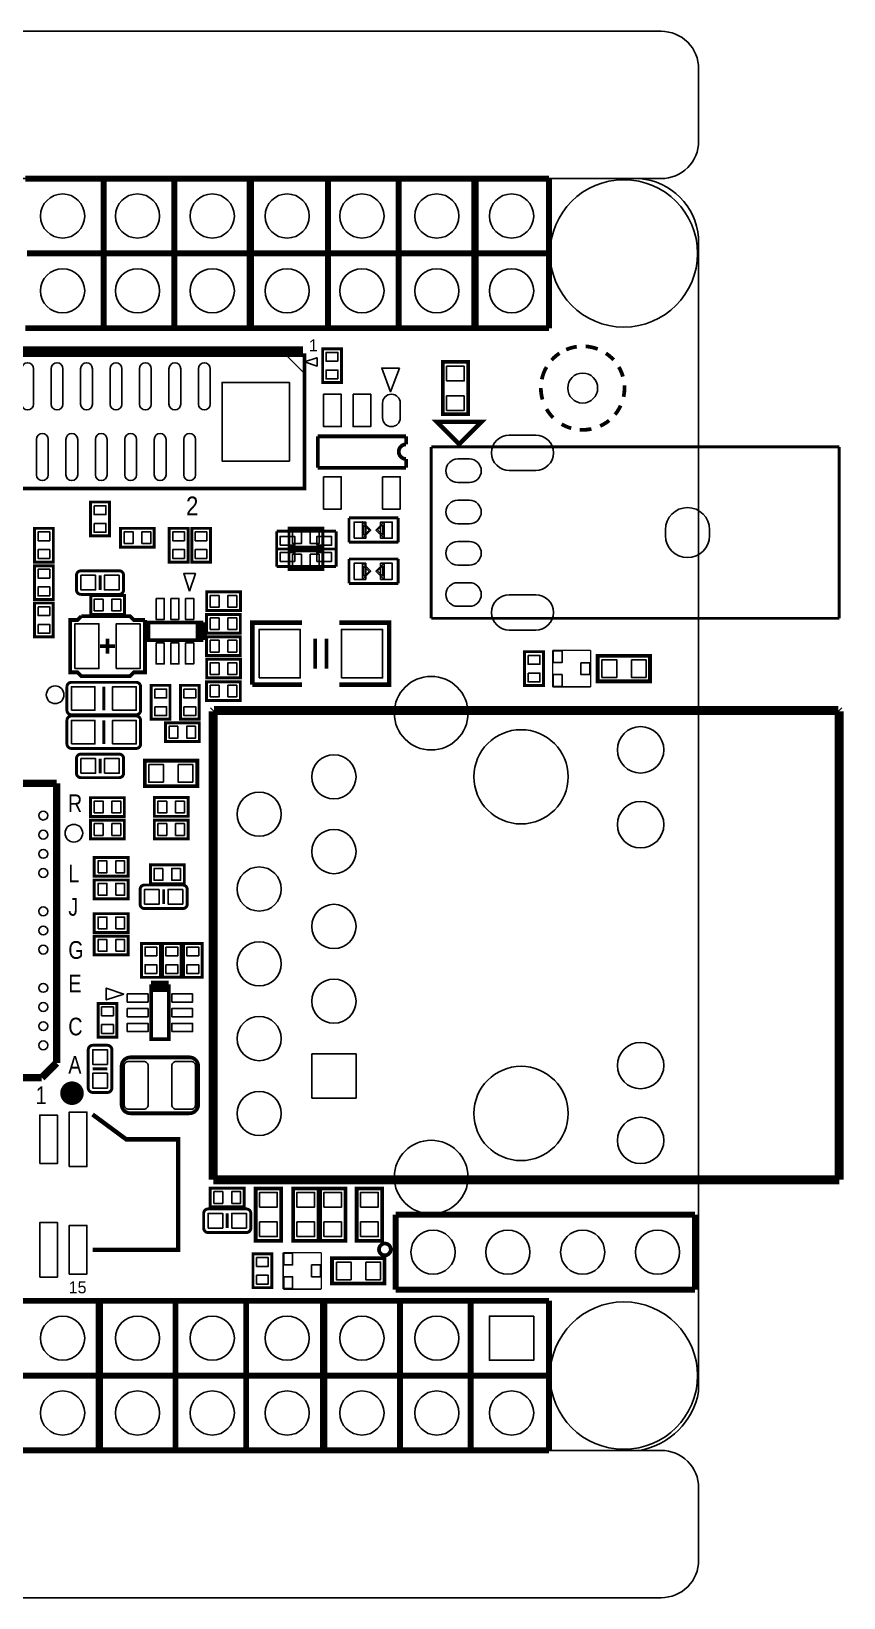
# Model space of a CAD drawing. Extents: x -19.8 to 41.8, y -8.8 to 44.4.
# Drawn here: x 14.2 to 41.8, y -8.8 to 44.4 of the extents above; entities that cross this region are included whole.
import ezdxf
from ezdxf.enums import TextEntityAlignment as Align

# ---------------------------------------------------------------- set-up
doc = ezdxf.new("R2010")
doc.units = 0
for name, color, linetype in [('BG_OUTLINE', 254, 'CONTINUOUS'), ('PG_SILKSCREEN_TOP', 7, 'CONTINUOUS'), ('PIN_TOP', 80, 'CONTINUOUS')]:
    doc.layers.add(name, color=color, linetype=linetype)

msp = doc.modelspace()

# ---------------------------------------------------------------- linework, layer by layer
at = {"layer": 'BG_OUTLINE'}
for points in [[(-5.08, 44.36999), (35.56, 44.36999, -0.414214), (36.83, 43.09999), (36.83, 40.64, -0.414214), (35.56, 39.37), (-5.08, 39.37, -0.414214), (-6.35, 40.64), (-6.35, 43.09999, -0.414214), (-5.08, 44.36999)], [(-5.08, -3.81), (35.56, -3.81, -0.414214), (36.83, -5.08), (36.83, -7.53999, -0.414214), (35.56, -8.80999), (-5.08, -8.80999, -0.414214), (-6.35, -7.53999), (-6.35, -5.08, -0.414214), (-5.08, -3.81)]]:
    msp.add_lwpolyline(points, format="xyb", dxfattribs=at)
msp.add_lwpolyline([(-6.35, -1.809999, 0.323473), (-4.349999, -3.81), (34.829999, -3.81, 0.312902), (36.83, -1.809999), (36.83, 37.369999, 0.365948), (34.829999, 39.37), (-4.349999, 39.37, 0.317699), (-6.35, 37.369999)], format="xyb", close=True, dxfattribs=at)
msp.add_lwpolyline([(-6.35, -1.809999, 0.323473), (-4.349999, -3.81), (34.829999, -3.81, 0.312902), (36.83, -1.809999), (36.83, 37.369999, 0.365948), (34.829999, 39.37), (-4.349999, 39.37, 0.317699), (-6.35, 37.369999)], format="xyb", close=True, dxfattribs=at)
msp.add_lwpolyline([(-6.35, -1.809999, 0.323473), (-4.349999, -3.81), (34.829999, -3.81, 0.312902), (36.83, -1.809999), (36.83, 37.369999, 0.365948), (34.829999, 39.37), (-4.349999, 39.37, 0.317699), (-6.35, 37.369999)], format="xyb", close=True, dxfattribs=at)
msp.add_lwpolyline([(-6.35, -1.809999, 0.323473), (-4.349999, -3.81), (34.829999, -3.81, 0.312902), (36.83, -1.809999), (36.83, 37.369999, 0.365948), (34.829999, 39.37), (-4.349999, 39.37, 0.317699), (-6.35, 37.369999)], format="xyb", close=True, dxfattribs=at)
msp.add_lwpolyline([(-6.35, -1.809999, 0.323473), (-4.349999, -3.81), (34.829999, -3.81, 0.312902), (36.83, -1.809999), (36.83, 37.369999, 0.365948), (34.829999, 39.37), (-4.349999, 39.37, 0.317699), (-6.35, 37.369999)], format="xyb", close=True, dxfattribs=at)
at = {"layer": 'PG_SILKSCREEN_TOP'}
for points, const_width in [([(13.97, 39.37), (21.638999, 39.37)], 0.2), ([(16.63, 39.33), (16.63, 34.33)], 0.2), ([(19.03, 39.33), (19.03, 34.33)], 0.2), ([(21.59, 39.37), (29.258999, 39.37)], 0.2), ([(21.59, 34.29), (21.59, 39.37)], 0.2), ([(21.63, 39.33), (21.63, 34.33)], 0.2), ([(21.638999, 39.37), (21.638999, 34.29)], 0.2), ([(24.25, 39.33), (24.25, 34.33)], 0.2), ([(26.65, 39.33), (26.65, 34.33)], 0.2), ([(29.21, 39.37), (31.75, 39.37)], 0.2), ([(29.21, 34.29), (29.21, 39.37)], 0.2), ([(29.25, 39.33), (29.25, 34.33)], 0.2), ([(29.258999, 39.37), (29.258999, 34.29)], 0.2), ([(31.75, 39.37), (31.75, 34.29)], 0.2), ([(21.64, 36.83), (14.03, 36.83)], 0.2), ([(31.75, 36.83), (21.65, 36.83)], 0.2), ([(21.638999, 34.29), (13.97, 34.29)], 0.2), ([(29.258999, 34.29), (21.59, 34.29)], 0.2), ([(31.75, 34.29), (29.21, 34.29)], 0.2), ([(23.396448, 33.528), (9.204452, 33.528)], 0.299974), ([(24.703989, 32.444004), (24.703989, 33.590992), (24.067008, 33.590992), (24.067008, 32.444004), (24.703989, 32.444004)], 0.1), ([(23.450042, 28.851606), (23.450042, 33.378394), (9.150858, 33.378394), (9.150858, 28.851606), (23.450042, 28.851606)], 0.127), ([(29.0068, 31.369), (29.0068, 33.147), (28.1432, 33.147), (28.1432, 31.369), (29.0068, 31.369)], 0.127), ([(27.94, 31.115), (29.464, 31.115), (28.702, 30.353), (27.94, 31.115)], 0.15), ([(23.90013, 30.620462), (26.89987, 30.620462)], 0.127), ([(23.90013, 29.552138), (23.90013, 30.620462)], 0.127), ([(26.89987, 30.620462), (26.89987, 30.348936)], 0.127), ([(26.89987, 29.849064), (26.89987, 29.552138)], 0.127), ([(27.75, 24.439999), (27.75, 30.259998)], 0.1), ([(27.75, 30.259998), (41.600001, 30.259998)], 0.1), ([(41.600001, 30.259998), (41.600001, 24.439999)], 0.1), ([(26.89987, 29.552138), (23.90013, 29.552138)], 0.127), ([(16.190011, 28.388996), (16.190011, 27.242008), (16.826992, 27.242008), (16.826992, 28.388996), (16.190011, 28.388996)], 0.1), ([(26.631001, 27.851999), (24.960999, 27.851999)], 0.1), ([(24.960999, 27.851999), (24.960999, 27.022001)], 0.1), ([(26.631001, 27.022001), (26.631001, 27.851999)], 0.1), ([(14.924989, 26.348004), (14.924989, 27.494992), (14.288008, 27.494992), (14.288008, 26.348004), (14.924989, 26.348004)], 0.1), ([(17.204004, 26.858011), (18.350992, 26.858011), (18.350992, 27.494992), (17.204004, 27.494992), (17.204004, 26.858011)], 0.1), ([(19.496989, 26.348004), (19.496989, 27.494992), (18.860008, 27.494992), (18.860008, 26.348004), (19.496989, 26.348004)], 0.1), ([(20.258989, 26.348004), (20.258989, 27.494992), (19.622008, 27.494992), (19.622008, 26.348004), (20.258989, 26.348004)], 0.1), ([(22.5049, 27.3969), (24.525, 27.3969)], 0.1), ([(22.5049, 26.1971), (22.5049, 27.3969)], 0.1), ([(24.070996, 27.497989), (22.924008, 27.497989), (22.924008, 26.861008), (24.070996, 26.861008), (24.070996, 27.497989)], 0.1), ([(24.525, 27.3969), (24.525, 26.1971)], 0.1), ([(22.494999, 26.794699), (24.495001, 26.794699)], 0.1), ([(24.070996, 26.735989), (22.924008, 26.735989), (22.924008, 26.099008), (24.070996, 26.099008), (24.070996, 26.735989)], 0.1), ([(24.960999, 27.022001), (26.631001, 27.022001)], 0.1), ([(14.924989, 25.078004), (14.924989, 26.224992), (14.288008, 26.224992), (14.288008, 25.078004), (14.924989, 25.078004)], 0.1), ([(24.525, 26.1971), (22.5049, 26.1971)], 0.1), ([(26.631001, 26.454999), (24.960999, 26.454999)], 0.1), ([(24.960999, 26.454999), (24.960999, 25.625001)], 0.1), ([(26.631001, 25.625001), (26.631001, 26.454999)], 0.1), ([(16.51, 25.404), (16.51, 25.903999)], 0.1), ([(17.310001, 25.903999), (17.310001, 25.404)], 0.1), ([(24.960999, 25.625001), (26.631001, 25.625001)], 0.1), ([(14.285011, 24.959996), (14.285011, 23.813008), (14.921992, 23.813008), (14.921992, 24.959996), (14.285011, 24.959996)], 0.1), ([(17.339996, 25.211989), (16.193008, 25.211989), (16.193008, 24.575008), (17.339996, 24.575008), (17.339996, 25.211989)], 0.1), ([(21.276996, 25.338989), (20.130008, 25.338989), (20.130008, 24.702008), (21.276996, 24.702008), (21.276996, 25.338989)], 0.1), ([(18.034, 24.384), (18.034, 22.606), (17.653, 22.606), (17.526, 22.479), (15.875, 22.479), (15.748, 22.606), (15.494, 22.606), (15.494, 24.384), (15.748, 24.384), (15.875, 24.511)], 0.130048), ([(15.875, 24.511), (17.526, 24.511), (17.653, 24.384), (18.034, 24.384)], 0.130048), ([(19.949922, 23.703026), (19.949922, 24.302974)], 0.381), ([(20.125004, 23.937011), (21.271992, 23.937011), (21.271992, 24.573992), (20.125004, 24.573992), (20.125004, 23.937011)], 0.1), ([(41.600001, 24.439999), (27.75, 24.439999)], 0.1), ([(18.150078, 23.703026), (19.949922, 23.703026), (19.949922, 24.302974), (18.150078, 24.302974), (18.150078, 23.703026)], 0.127), ([(23.368, 24.2951), (21.6789, 24.2951), (21.6789, 22.1869)], 0.1524), ([(24.638, 22.1869), (26.3271, 22.1869), (26.3271, 24.2951), (24.638, 24.2951)], 0.1524), ([(16.514064, 23.495), (17.013936, 23.495)], 0.127), ([(16.764, 23.744936), (16.764, 23.245064)], 0.127), ([(20.125004, 23.175011), (21.271992, 23.175011), (21.271992, 23.811992), (20.125004, 23.811992), (20.125004, 23.175011)], 0.1), ([(23.8125, 23.749), (23.8125, 22.733)], 0.127), ([(24.1935, 22.733), (24.1935, 23.749)], 0.127), ([(21.276996, 23.052989), (20.130008, 23.052989), (20.130008, 22.416008), (21.276996, 22.416008), (21.276996, 23.052989)], 0.1), ([(30.922011, 23.308996), (30.922011, 22.162008), (31.558992, 22.162008), (31.558992, 23.308996), (30.922011, 23.308996)], 0.1), ([(31.872047, 23.353014), (33.164907, 23.353014)], 0.050038), ([(31.872047, 22.112986), (31.872047, 23.353014)], 0.050038), ([(33.164907, 23.353014), (33.164907, 22.112986)], 0.050038), ([(35.179, 23.1648), (33.401, 23.1648), (33.401, 22.3012), (35.179, 22.3012), (35.179, 23.1648)], 0.127), ([(20.125004, 21.651011), (21.271992, 21.651011), (21.271992, 22.287992), (20.125004, 22.287992), (20.125004, 21.651011)], 0.1), ([(16.637, 22.116999), (16.637, 21.317001)], 0.1), ([(17.887, 21.317001), (17.887, 22.116999)], 0.1), ([(18.247411, 22.165996), (18.247411, 21.019008), (18.884392, 21.019008), (18.884392, 22.165996), (18.247411, 22.165996)], 0.1), ([(19.238011, 22.165996), (19.238011, 21.019008), (19.874992, 21.019008), (19.874992, 22.165996), (19.238011, 22.165996)], 0.1), ([(21.6789, 22.1869), (23.368, 22.1869)], 0.1524), ([(33.164907, 22.112986), (31.872047, 22.112986)], 0.050038), ([(20.3754, 21.310026), (20.35, 21.284626)], 0.3048), ([(20.35, 21.284626), (20.35, 5.38001)], 0.3048), ([(41.568982, 21.310026), (20.3754, 21.310026)], 0.3048), ([(41.599996, 21.279013), (41.568982, 21.310026)], 0.3048), ([(41.599996, 5.38001), (41.599996, 21.279013)], 0.3048), ([(16.637, 20.973999), (16.637, 20.174001)], 0.1), ([(17.887, 20.174001), (17.887, 20.973999)], 0.1), ([(19.879996, 20.893989), (18.733008, 20.893989), (18.733008, 20.257008), (19.879996, 20.257008), (19.879996, 20.893989)], 0.1), ([(15.709999, 19.181001), (15.709999, 19.680999)], 0.1), ([(16.51, 19.680999), (16.51, 19.181001)], 0.1), ([(18.034, 18.7452), (19.812, 18.7452), (19.812, 19.6088), (18.034, 19.6088), (18.034, 18.7452)], 0.127), ([(5.033, 18.843), (15.033, 18.843)], 0.249999), ([(15.033, 18.843), (15.033, 9.342999)], 0.249999), ([(16.188004, 17.714011), (17.334992, 17.714011), (17.334992, 18.350992), (16.188004, 18.350992), (16.188004, 17.714011)], 0.1), ([(19.498996, 18.353989), (18.352008, 18.353989), (18.352008, 17.717008), (19.498996, 17.717008), (19.498996, 18.353989)], 0.1), ([(16.188004, 16.952011), (17.334992, 16.952011), (17.334992, 17.588992), (16.188004, 17.588992), (16.188004, 16.952011)], 0.1), ([(19.498996, 17.591989), (18.352008, 17.591989), (18.352008, 16.955008), (19.498996, 16.955008), (19.498996, 17.591989)], 0.1), ([(16.315004, 15.682011), (17.461992, 15.682011), (17.461992, 16.318992), (16.315004, 16.318992), (16.315004, 15.682011)], 0.1), ([(19.371996, 16.067989), (18.225008, 16.067989), (18.225008, 15.431008), (19.371996, 15.431008), (19.371996, 16.067989)], 0.1), ([(16.315004, 14.920011), (17.461992, 14.920011), (17.461992, 15.556992), (16.315004, 15.556992), (16.315004, 14.920011)], 0.1), ([(18.669, 14.736), (18.669, 15.235999)], 0.1), ([(19.469001, 15.235999), (19.469001, 14.736)], 0.1), ([(16.315004, 13.777011), (17.461992, 13.777011), (17.461992, 14.413992), (16.315004, 14.413992), (16.315004, 13.777011)], 0.1), ([(16.315004, 13.015011), (17.461992, 13.015011), (17.461992, 13.651992), (16.315004, 13.651992), (16.315004, 13.015011)], 0.1), ([(18.557189, 12.251004), (18.557189, 13.397992), (17.920208, 13.397992), (17.920208, 12.251004), (18.557189, 12.251004)], 0.1), ([(18.628411, 13.402996), (18.628411, 12.256008), (19.265392, 12.256008), (19.265392, 13.402996), (18.628411, 13.402996)], 0.1), ([(19.979589, 12.251004), (19.979589, 13.397992), (19.342608, 13.397992), (19.342608, 12.251004), (19.979589, 12.251004)], 0.1), ([(18.841974, 11.948922), (18.242026, 11.948922)], 0.381), ([(18.841974, 10.149078), (18.841974, 11.948922), (18.242026, 11.948922), (18.242026, 10.149078), (18.841974, 10.149078)], 0.127), ([(17.083989, 10.219004), (17.083989, 11.365992), (16.447008, 11.365992), (16.447008, 10.219004), (17.083989, 10.219004)], 0.1), ([(15.033, 9.342999), (14.533001, 8.843)], 0.249999), ([(16.260001, 9.144), (16.759999, 9.144)], 0.1), ([(14.533001, 8.843), (5.033, 8.843)], 0.249999), ([(16.759999, 8.343999), (16.260001, 8.343999)], 0.1), ([(16.256, 3.001), (19.163, 3.001), (19.163, 6.751), (17.399, 6.751), (16.256, 7.594999)], 0.15), ([(20.35, 5.38001), (41.599996, 5.38001)], 0.3048), ([(20.252004, 4.455211), (21.398992, 4.455211), (21.398992, 5.092192), (20.252004, 5.092192), (20.252004, 4.455211)], 0.1), ([(21.7932, 5.08), (21.7932, 3.302), (22.6568, 3.302), (22.6568, 5.08), (21.7932, 5.08)], 0.127), ([(23.0632, 5.08), (23.0632, 3.302), (23.9268, 3.302), (23.9268, 5.08), (23.0632, 5.08)], 0.127), ([(23.9776, 5.08), (23.9776, 3.302), (24.8412, 3.302), (24.8412, 5.08), (23.9776, 5.08)], 0.127), ([(25.2222, 5.08), (25.2222, 3.302), (26.0858, 3.302), (26.0858, 5.08), (25.2222, 5.08)], 0.127), ([(20.027999, 3.7378), (20.027999, 4.237799)], 0.1), ([(20.828, 4.237799), (20.828, 3.7378)], 0.1), ([(36.703, 4.191), (26.543, 4.191)], 0.199901), ([(26.543, 4.191), (26.543, 1.651)], 0.199901), ([(36.703, 1.651), (36.703, 4.191)], 0.199901), ([(21.701811, 2.861996), (21.701811, 1.715008), (22.338792, 1.715008), (22.338792, 2.861996), (21.701811, 2.861996)], 0.1), ([(22.728047, 2.906014), (24.020907, 2.906014)], 0.050038), ([(22.728047, 1.665986), (22.728047, 2.906014)], 0.050038), ([(24.020907, 2.906014), (24.020907, 1.665986)], 0.050038), ([(26.162, 2.7178), (24.384, 2.7178), (24.384, 1.8542), (26.162, 1.8542), (26.162, 2.7178)], 0.127), ([(24.020907, 1.665986), (22.728047, 1.665986)], 0.050038), ([(26.543, 1.651), (36.703, 1.651)], 0.199901), ([(8.841001, 1.27), (16.51, 1.27)], 0.2), ([(16.461001, -3.81), (16.461001, 1.27)], 0.2), ([(16.461001, 1.27), (24.13, 1.27)], 0.2), ([(16.47, -3.77), (16.47, 1.23)], 0.2), ([(16.51, 1.27), (16.51, -3.81)], 0.2), ([(19.07, -3.77), (19.07, 1.23)], 0.2), ([(21.47, -3.77), (21.47, 1.23)], 0.2), ([(24.081001, -3.81), (24.081001, 1.27)], 0.2), ([(24.081001, 1.27), (31.75, 1.27)], 0.2), ([(24.09, -3.77), (24.09, 1.23)], 0.2), ([(24.13, 1.27), (24.13, -3.81)], 0.2), ([(26.69, -3.77), (26.69, 1.23)], 0.2), ([(29.09, -3.77), (29.09, 1.23)], 0.2), ([(31.75, 1.27), (31.75, -3.81)], 0.2), ([(8.84, -1.27), (16.45, -1.27)], 0.2), ([(16.46, -1.27), (24.07, -1.27)], 0.2), ([(24.08, -1.27), (31.69, -1.27)], 0.2), ([(16.51, -3.81), (8.841001, -3.81)], 0.2), ([(24.13, -3.81), (16.461001, -3.81)], 0.2), ([(31.75, -3.81), (24.081001, -3.81)], 0.2)]:
    msp.add_lwpolyline(points, dxfattribs=dict(at, const_width=const_width))
for points, const_width in [([(32.692086, 33.663636, 0.065827), (32.333692, 33.563052)], 0.127), ([(33.402778, 33.583372, 0.074119), (32.994092, 33.674304)], 0.127), ([(31.666688, 32.973264, 0.079392), (31.50489, 32.555434)], 0.127), ([(32.1056, 33.439354, 0.062613), (31.83763, 33.207706)], 0.127), ([(33.943798, 33.213294, 0.061338), (33.680654, 33.439608)], 0.127), ([(34.25825, 32.648144, 0.062517), (34.119566, 32.973518)], 0.127), ([(31.473394, 32.258, 0.069654), (31.528004, 31.86811)], 0.127), ([(34.281364, 31.960566, 0.007798), (34.29, 32.004)], 0.127), ([(34.29, 32.004, 0.061689), (34.309812, 32.352488)], 0.127), ([(31.666688, 31.542736, 0.064425), (31.889192, 31.254192)], 0.127), ([(33.991804, 31.35884, 0.063426), (34.182304, 31.662878)], 0.127), ([(32.177736, 31.031688, 0.062525), (32.50311, 30.893004)], 0.127), ([(32.791908, 30.841696, 0.0707), (33.190434, 30.869636)], 0.127), ([(33.488122, 30.96895, 0.063405), (33.79216, 31.159196)], 0.127), ([(26.89987, 30.348936, 1), (26.89987, 29.849064)], 0.127), ([(15.709999, 25.404), (15.709999, 25.903999, -0.414212), (15.859999, 26.053999)], 0.1), ([(15.859999, 26.053999), (17.160001, 26.053999, -0.414212), (17.310001, 25.903999)], 0.1), ([(17.160001, 25.254001), (15.859999, 25.254001, -0.414212), (15.709999, 25.404)], 0.1), ([(17.310001, 25.404, -0.414212), (17.160001, 25.254001)], 0.1), ([(17.737, 22.266999), (15.537, 22.266999, 0.414214), (15.387, 22.116999)], 0.1), ([(15.387, 22.116999), (15.387, 21.317001, 0.414214), (15.537, 21.167001)], 0.1), ([(17.887, 22.116999, 0.414214), (17.737, 22.266999)], 0.1), ([(15.537, 21.167001), (17.737, 21.167001, 0.414214), (17.887, 21.317001)], 0.1), ([(17.737, 21.123999), (15.537, 21.123999, 0.414214), (15.387, 20.973999)], 0.1), ([(15.387, 20.973999), (15.387, 20.174001, 0.414214), (15.537, 20.024001)], 0.1), ([(17.887, 20.973999, 0.414214), (17.737, 21.123999)], 0.1), ([(15.537, 20.024001), (17.737, 20.024001, 0.414214), (17.887, 20.174001)], 0.1), ([(15.709999, 19.680999, -0.414212), (15.859999, 19.830999)], 0.1), ([(15.859999, 19.830999), (17.160001, 19.830999, -0.414212), (17.310001, 19.680999)], 0.1), ([(17.310001, 19.680999), (17.310001, 19.181001, -0.414212), (17.160001, 19.031001)], 0.1), ([(17.160001, 19.031001), (15.859999, 19.031001, -0.414212), (15.709999, 19.181001)], 0.1), ([(17.868999, 14.736), (17.868999, 15.235999, -0.414212), (18.018999, 15.385999)], 0.1), ([(18.018999, 15.385999), (19.319001, 15.385999, -0.414212), (19.469001, 15.235999)], 0.1), ([(19.319001, 14.586001), (18.018999, 14.586001, -0.414212), (17.868999, 14.736)], 0.1), ([(19.469001, 14.736, -0.414212), (19.319001, 14.586001)], 0.1), ([(16.110001, 8.493999), (16.110001, 9.794001, -0.414212), (16.260001, 9.944001)], 0.1), ([(16.260001, 9.944001), (16.759999, 9.944001, -0.414212), (16.909999, 9.794001)], 0.1), ([(16.909999, 9.794001), (16.909999, 8.493999, -0.414212), (16.759999, 8.343999)], 0.1), ([(19.841972, 9.235186), (19.841972, 7.935214, -0.414207), (19.541998, 7.63524), (17.542002, 7.63524, -0.414207), (17.242028, 7.935214), (17.242028, 9.235186, -0.414207), (17.542002, 9.53516), (19.541998, 9.53516, -0.414207), (19.841972, 9.235186)], 0.127), ([(15.757799, 8.318101, 1), (15.3578, 8.318099, 1), (15.757799, 8.318101)], 0.399999), ([(16.260001, 8.343999, -0.414212), (16.110001, 8.493999)], 0.1), ([(20.027999, 4.237799, -0.414212), (20.177999, 4.387799)], 0.1), ([(20.177999, 4.387799), (21.478001, 4.387799, -0.414212), (21.628001, 4.237799)], 0.1), ([(21.628001, 4.237799), (21.628001, 3.7378, -0.414212), (21.478001, 3.587801)], 0.1), ([(21.478001, 3.587801), (20.177999, 3.587801, -0.414212), (20.027999, 3.7378)], 0.1), ([(26.378154, 3.012821, 1), (25.978358, 3.012821, 1), (26.378154, 3.012821)], 0.127)]:
    msp.add_lwpolyline(points, format="xyb", dxfattribs=dict(at, const_width=const_width))
for points in [[(23.444454, 32.766), (22.809454, 33.401), (23.444454, 33.401)], [(23.449026, 33.146873), (23.876, 33.004608), (23.876, 33.283187), (23.871403, 33.287785)], [(26.670762, 32.93491), (26.070814, 32.93491), (26.370788, 32.13481)], [(25.4254, 27.1653), (25.698399, 27.438401), (25.419101, 27.717699), (25.419101, 27.178), (25.4254, 27.178)], [(26.1493, 27.7114), (25.876199, 27.438401), (26.155599, 27.159001), (26.155599, 27.6987), (26.1493, 27.6987)], [(25.4762, 27.2669), (25.6413, 27.432), (25.469799, 27.603399), (25.469799, 27.2796), (25.4762, 27.2796)], [(26.0985, 27.6098), (25.9334, 27.4447), (26.104799, 27.273301), (26.104799, 27.5971), (26.0985, 27.5971)], [(25.4254, 25.7683), (25.698399, 26.041401), (25.419101, 26.320699), (25.419101, 25.781), (25.4254, 25.781)], [(25.4762, 25.8699), (25.6413, 26.035), (25.469799, 26.206399), (25.469799, 25.8826), (25.4762, 25.8826)], [(26.1493, 26.3144), (25.876199, 26.041401), (26.155599, 25.762001), (26.155599, 26.3017), (26.1493, 26.3017)], [(26.0985, 26.2128), (25.9334, 26.0477), (26.104799, 25.876301), (26.104799, 26.2001), (26.0985, 26.2001)], [(19.549872, 25.357074), (19.750024, 25.957022), (19.349974, 25.957022)], [(17.317974, 11.683873), (16.718026, 11.884025), (16.718026, 11.483975)]]:
    msp.add_lwpolyline(points, close=True, dxfattribs=at)
at = {"layer": 'PIN_TOP'}
for points in [[(13.850493, 31.714948), (13.850493, 32.914844, -1), (14.250543, 32.914844), (14.250543, 31.714948, -1)], [(14.850491, 31.714948), (14.850491, 32.914844, -1), (15.250541, 32.914844), (15.250541, 31.714948, -1)], [(15.850489, 31.714948), (15.850489, 32.914844, -1), (16.250539, 32.914844), (16.250539, 31.714948, -1)], [(16.850487, 31.714948), (16.850487, 32.914844, -1), (17.250537, 32.914844), (17.250537, 31.714948, -1)], [(17.850485, 31.714948), (17.850485, 32.914844, -1), (18.250535, 32.914844), (18.250535, 31.714948, -1)], [(18.850483, 31.714948), (18.850483, 32.914844, -1), (19.250533, 32.914844), (19.250533, 31.714948, -1)], [(19.850481, 31.714948), (19.850481, 32.914844, -1), (20.250531, 32.914844), (20.250531, 31.714948, -1)], [(26.100024, 31.248985), (26.100024, 31.749111, -1), (26.699972, 31.749111), (26.699972, 31.248985, -1)], [(14.350365, 29.315156), (14.350365, 30.515052, -1), (14.750415, 30.515052), (14.750415, 29.315156, -1)], [(15.350363, 29.315156), (15.350363, 30.515052, -1), (15.750413, 30.515052), (15.750413, 29.315156, -1)], [(16.350361, 29.315156), (16.350361, 30.515052, -1), (16.750411, 30.515052), (16.750411, 29.315156, -1)], [(17.350359, 29.315156), (17.350359, 30.515052, -1), (17.750409, 30.515052), (17.750409, 29.315156, -1)], [(18.350357, 29.315156), (18.350357, 30.515052, -1), (18.750407, 30.515052), (18.750407, 29.315156, -1)], [(19.350355, 29.315156), (19.350355, 30.515052, -1), (19.750405, 30.515052), (19.750405, 29.315156, -1)], [(30.400001, 30.659998), (31.300002, 30.659998, -1), (31.300002, 29.459998), (30.400001, 29.459998, -1)], [(28.650001, 29.85), (29.05, 29.85, -1), (29.05, 29.049999), (28.650001, 29.049999, -1)], [(28.650001, 28.45), (29.05, 28.45, -1), (29.05, 27.649999), (28.650001, 27.649999, -1)], [(37.200001, 27.449998), (37.200001, 27.249999, -1), (35.700001, 27.249999), (35.700001, 27.449998, -1)], [(28.650001, 27.049998), (29.05, 27.049998, -1), (29.05, 26.249997), (28.650001, 26.249997, -1)], [(28.650001, 25.649998), (29.05, 25.649998, -1), (29.05, 24.849997), (28.650001, 24.849997, -1)], [(30.400001, 25.239999), (31.300002, 25.239999, -1), (31.300002, 24.039999), (30.400001, 24.039999, -1)], [(18.14195, 9.2456), (18.14195, 7.9248, -0.414214), (17.98955, 7.7724), (17.48155, 7.7724, -0.414214), (17.32915, 7.9248), (17.32915, 9.2456, -0.414214), (17.48155, 9.398), (17.98955, 9.398, -0.414214)], [(19.75485, 9.2456), (19.75485, 7.9248, -0.414214), (19.60245, 7.7724), (19.09445, 7.7724, -0.414214), (18.94205, 7.9248), (18.94205, 9.2456, -0.414214), (19.09445, 9.398), (19.60245, 9.398, -0.414214)]]:
    msp.add_lwpolyline(points, format="xyb", close=True, dxfattribs=at)
for points in [[(24.584, 33.17), (24.184, 33.17), (24.184, 33.469999), (24.584, 33.469999)], [(28.874974, 33.000061), (28.874974, 32.499935), (28.275026, 32.499935), (28.275026, 33.000061)], [(22.936454, 32.4485), (22.936454, 29.7815), (20.650454, 29.7815), (20.650454, 32.4485)], [(24.584, 32.570001), (24.184, 32.570001), (24.184, 32.87), (24.584, 32.87)], [(24.100028, 32.049085), (24.699976, 32.049085), (24.699976, 30.949011), (24.100028, 30.949011)], [(25.100026, 32.049085), (25.699974, 32.049085), (25.699974, 30.949011), (25.100026, 30.949011)], [(28.874974, 32.000063), (28.874974, 31.499937), (28.275026, 31.499937), (28.275026, 32.000063)], [(24.100028, 29.248989), (24.699976, 29.248989), (24.699976, 28.148915), (24.100028, 28.148915)], [(26.100024, 29.248989), (26.699972, 29.248989), (26.699972, 28.148915), (26.100024, 28.148915)], [(16.31, 28.262999), (16.71, 28.262999), (16.71, 27.963), (16.31, 27.963)], [(16.31, 27.663), (16.71, 27.663), (16.71, 27.363001), (16.31, 27.363001)], [(25.131001, 27.156999), (25.131001, 27.706998), (25.531001, 27.706998), (25.531001, 27.156999)], [(26.030999, 27.156999), (26.030999, 27.706998), (26.430999, 27.706998), (26.430999, 27.156999)], [(14.805, 27.074), (14.405, 27.074), (14.405, 27.373999), (14.805, 27.373999)], [(17.330001, 26.978), (17.330001, 27.378), (17.63, 27.378), (17.63, 26.978)], [(17.93, 26.978), (17.93, 27.378), (18.229999, 27.378), (18.229999, 26.978)], [(19.377, 27.074), (18.977, 27.074), (18.977, 27.373999), (19.377, 27.373999)], [(20.139, 27.074), (19.739, 27.074), (19.739, 27.373999), (20.139, 27.373999)], [(22.619901, 26.9221), (22.619901, 27.222099), (23.1199, 27.222099), (23.1199, 26.9221)], [(23.345, 27.378), (23.345, 26.978), (23.045001, 26.978), (23.045001, 27.378)], [(23.944999, 27.378), (23.944999, 26.978), (23.645, 26.978), (23.645, 27.378)], [(23.8701, 26.9221), (23.8701, 27.222099), (24.370099, 27.222099), (24.370099, 26.9221)], [(14.805, 26.474001), (14.405, 26.474001), (14.405, 26.774), (14.805, 26.774)], [(19.377, 26.474001), (18.977, 26.474001), (18.977, 26.774), (19.377, 26.774)], [(20.139, 26.474001), (19.739, 26.474001), (19.739, 26.774), (20.139, 26.774)], [(22.619901, 26.371901), (22.619901, 26.6719), (23.1199, 26.6719), (23.1199, 26.371901)], [(23.345, 26.616), (23.345, 26.216), (23.045001, 26.216), (23.045001, 26.616)], [(23.944999, 26.616), (23.944999, 26.216), (23.645, 26.216), (23.645, 26.616)], [(23.8701, 26.371901), (23.8701, 26.6719), (24.370099, 26.6719), (24.370099, 26.371901)], [(14.805, 25.804), (14.405, 25.804), (14.405, 26.103999), (14.805, 26.103999)], [(25.131001, 25.759999), (25.131001, 26.309998), (25.531001, 26.309998), (25.531001, 25.759999)], [(26.030999, 25.759999), (26.030999, 26.309998), (26.430999, 26.309998), (26.430999, 25.759999)], [(16.36, 25.903999), (16.36, 25.404), (15.860001, 25.404), (15.860001, 25.903999)], [(17.159999, 25.903999), (17.159999, 25.404), (16.66, 25.404), (16.66, 25.903999)], [(14.805, 25.204001), (14.405, 25.204001), (14.405, 25.504), (14.805, 25.504)], [(16.614, 25.092), (16.614, 24.692), (16.314001, 24.692), (16.314001, 25.092)], [(17.213999, 25.092), (17.213999, 24.692), (16.914, 24.692), (16.914, 25.092)], [(18.410428, 25.11425), (18.689828, 25.11425), (18.689828, 24.40305), (18.410428, 24.40305)], [(18.9103, 25.11425), (19.1897, 25.11425), (19.1897, 24.40305), (18.9103, 24.40305)], [(19.410172, 25.11425), (19.689572, 25.11425), (19.689572, 24.40305), (19.410172, 24.40305)], [(20.551, 25.219), (20.551, 24.819), (20.251001, 24.819), (20.251001, 25.219)], [(21.150999, 25.219), (21.150999, 24.819), (20.851, 24.819), (20.851, 25.219)], [(14.405, 24.833999), (14.805, 24.833999), (14.805, 24.534), (14.405, 24.534)], [(14.405, 24.234), (14.805, 24.234), (14.805, 23.934001), (14.405, 23.934001)], [(15.657576, 22.733), (15.657576, 24.257), (16.470376, 24.257), (16.470376, 22.733)], [(17.057624, 22.733), (17.057624, 24.257), (17.870424, 24.257), (17.870424, 22.733)], [(20.251001, 24.057), (20.251001, 24.457), (20.551, 24.457), (20.551, 24.057)], [(20.851, 24.057), (20.851, 24.457), (21.150999, 24.457), (21.150999, 24.057)], [(21.9075, 22.4155), (21.9075, 24.0665), (23.3045, 24.0665), (23.3045, 22.4155)], [(24.7015, 22.4155), (24.7015, 24.0665), (26.0985, 24.0665), (26.0985, 22.4155)], [(18.410428, 23.60295), (18.689828, 23.60295), (18.689828, 22.89175), (18.410428, 22.89175)], [(18.9103, 23.60295), (19.1897, 23.60295), (19.1897, 22.89175), (18.9103, 22.89175)], [(19.410172, 23.60295), (19.689572, 23.60295), (19.689572, 22.89175), (19.410172, 22.89175)], [(20.251001, 23.295), (20.251001, 23.695), (20.551, 23.695), (20.551, 23.295)], [(20.851, 23.295), (20.851, 23.695), (21.150999, 23.695), (21.150999, 23.295)], [(20.551, 22.933), (20.551, 22.533), (20.251001, 22.533), (20.251001, 22.933)], [(21.150999, 22.933), (21.150999, 22.533), (20.851, 22.533), (20.851, 22.933)], [(31.042, 23.182999), (31.442, 23.182999), (31.442, 22.883), (31.042, 22.883)], [(31.891986, 23.335615), (32.19196, 23.335615), (32.19196, 22.935565), (31.891986, 22.935565)], [(32.83204, 22.933025), (33.132014, 22.933025), (33.132014, 22.532975), (32.83204, 22.532975)], [(33.547939, 23.032974), (34.048065, 23.032974), (34.048065, 22.433026), (33.547939, 22.433026)], [(34.547937, 23.032974), (35.048063, 23.032974), (35.048063, 22.433026), (34.547937, 22.433026)], [(31.042, 22.583), (31.442, 22.583), (31.442, 22.283001), (31.042, 22.283001)], [(31.891986, 22.530689), (32.19196, 22.530689), (32.19196, 22.130639), (31.891986, 22.130639)], [(15.536997, 21.316998), (15.536997, 22.116999), (16.336998, 22.116999), (16.336998, 21.316998)], [(16.936999, 21.316998), (16.936999, 22.116999), (17.737, 22.116999), (17.737, 21.316998)], [(18.3674, 22.039999), (18.7674, 22.039999), (18.7674, 21.74), (18.3674, 21.74)], [(19.358, 22.039999), (19.758, 22.039999), (19.758, 21.74), (19.358, 21.74)], [(20.251001, 21.771), (20.251001, 22.171), (20.551, 22.171), (20.551, 21.771)], [(20.851, 21.771), (20.851, 22.171), (21.150999, 22.171), (21.150999, 21.771)], [(18.3674, 21.44), (18.7674, 21.44), (18.7674, 21.140001), (18.3674, 21.140001)], [(19.358, 21.44), (19.758, 21.44), (19.758, 21.140001), (19.358, 21.140001)], [(15.536997, 20.173998), (15.536997, 20.973999), (16.336998, 20.973999), (16.336998, 20.173998)], [(16.936999, 20.173998), (16.936999, 20.973999), (17.737, 20.973999), (17.737, 20.173998)], [(19.154, 20.774), (19.154, 20.374), (18.854001, 20.374), (18.854001, 20.774)], [(19.753999, 20.774), (19.753999, 20.374), (19.454, 20.374), (19.454, 20.774)], [(15.860001, 19.181001), (15.860001, 19.680999), (16.36, 19.680999), (16.36, 19.181001)], [(16.66, 19.181001), (16.66, 19.680999), (17.159999, 19.680999), (17.159999, 19.181001)], [(18.665063, 18.877026), (18.164937, 18.877026), (18.164937, 19.476974), (18.665063, 19.476974)], [(19.665061, 18.877026), (19.164935, 18.877026), (19.164935, 19.476974), (19.665061, 19.476974)], [(16.314001, 17.834), (16.314001, 18.234), (16.614, 18.234), (16.614, 17.834)], [(16.914, 17.834), (16.914, 18.234), (17.213999, 18.234), (17.213999, 17.834)], [(18.773, 18.234), (18.773, 17.834), (18.473001, 17.834), (18.473001, 18.234)], [(19.372999, 18.234), (19.372999, 17.834), (19.073, 17.834), (19.073, 18.234)], [(16.314001, 17.072), (16.314001, 17.472), (16.614, 17.472), (16.614, 17.072)], [(16.914, 17.072), (16.914, 17.472), (17.213999, 17.472), (17.213999, 17.072)], [(18.773, 17.472), (18.773, 17.072), (18.473001, 17.072), (18.473001, 17.472)], [(19.372999, 17.472), (19.372999, 17.072), (19.073, 17.072), (19.073, 17.472)], [(16.441001, 15.802), (16.441001, 16.202), (16.741, 16.202), (16.741, 15.802)], [(17.041, 15.802), (17.041, 16.202), (17.340999, 16.202), (17.340999, 15.802)], [(16.441001, 15.04), (16.441001, 15.44), (16.741, 15.44), (16.741, 15.04)], [(17.041, 15.04), (17.041, 15.44), (17.340999, 15.44), (17.340999, 15.04)], [(18.646, 15.948), (18.646, 15.548), (18.346001, 15.548), (18.346001, 15.948)], [(19.245999, 15.948), (19.245999, 15.548), (18.946, 15.548), (18.946, 15.948)], [(18.519, 15.235999), (18.519, 14.736), (18.019001, 14.736), (18.019001, 15.235999)], [(19.318999, 15.235999), (19.318999, 14.736), (18.819, 14.736), (18.819, 15.235999)], [(16.441001, 13.897), (16.441001, 14.297), (16.741, 14.297), (16.741, 13.897)], [(17.041, 13.897), (17.041, 14.297), (17.340999, 14.297), (17.340999, 13.897)], [(16.441001, 13.135), (16.441001, 13.535), (16.741, 13.535), (16.741, 13.135)], [(17.041, 13.135), (17.041, 13.535), (17.340999, 13.535), (17.340999, 13.135)], [(18.4372, 12.977), (18.0372, 12.977), (18.0372, 13.276999), (18.4372, 13.276999)], [(18.7484, 13.276999), (19.1484, 13.276999), (19.1484, 12.977), (18.7484, 12.977)], [(19.8596, 12.977), (19.4596, 12.977), (19.4596, 13.276999), (19.8596, 13.276999)], [(18.4372, 12.377001), (18.0372, 12.377001), (18.0372, 12.677), (18.4372, 12.677)], [(18.7484, 12.677), (19.1484, 12.677), (19.1484, 12.377001), (18.7484, 12.377001)], [(19.8596, 12.377001), (19.4596, 12.377001), (19.4596, 12.677), (19.8596, 12.677)], [(16.964, 10.945), (16.564, 10.945), (16.564, 11.244999), (16.964, 11.244999)], [(17.43075, 11.409172), (17.43075, 11.688572), (18.14195, 11.688572), (18.14195, 11.409172)], [(17.43075, 10.9093), (17.43075, 11.1887), (18.14195, 11.1887), (18.14195, 10.9093)], [(18.94205, 11.409172), (18.94205, 11.688572), (19.65325, 11.688572), (19.65325, 11.409172)], [(18.94205, 10.9093), (18.94205, 11.1887), (19.65325, 11.1887), (19.65325, 10.9093)], [(16.964, 10.345001), (16.564, 10.345001), (16.564, 10.645), (16.964, 10.645)], [(17.43075, 10.409428), (17.43075, 10.688828), (18.14195, 10.688828), (18.14195, 10.409428)], [(18.94205, 10.409428), (18.94205, 10.688828), (19.65325, 10.688828), (19.65325, 10.409428)], [(16.759999, 9.294), (16.260001, 9.294), (16.260001, 9.793999), (16.759999, 9.793999)], [(25.200042, 8.149967), (23.699941, 8.149967), (23.699941, 9.650068), (25.200042, 9.650068)], [(16.759999, 8.494001), (16.260001, 8.494001), (16.260001, 8.994), (16.759999, 8.994)], [(14.463001, 5.926), (14.463001, 7.576), (15.063, 7.576), (15.063, 5.926)], [(15.463002, 5.826001), (15.463002, 7.675999), (16.063001, 7.675999), (16.063001, 5.826001)], [(20.378001, 4.5752), (20.378001, 4.9752), (20.678, 4.9752), (20.678, 4.5752)], [(20.978, 4.5752), (20.978, 4.9752), (21.277999, 4.9752), (21.277999, 4.5752)], [(21.925026, 4.448937), (21.925026, 4.949063), (22.524974, 4.949063), (22.524974, 4.448937)], [(23.195026, 4.448937), (23.195026, 4.949063), (23.794974, 4.949063), (23.794974, 4.448937)], [(24.109426, 4.448937), (24.109426, 4.949063), (24.709374, 4.949063), (24.709374, 4.448937)], [(25.354026, 4.448937), (25.354026, 4.949063), (25.953974, 4.949063), (25.953974, 4.448937)], [(14.463001, 2.076), (14.463001, 3.925999), (15.063, 3.925999), (15.063, 2.076)], [(15.463002, 2.176), (15.463002, 3.825999), (16.063001, 3.825999), (16.063001, 2.176)], [(20.178001, 3.7378), (20.178001, 4.237799), (20.678, 4.237799), (20.678, 3.7378)], [(20.978, 3.7378), (20.978, 4.237799), (21.477999, 4.237799), (21.477999, 3.7378)], [(21.925026, 3.448939), (21.925026, 3.949065), (22.524974, 3.949065), (22.524974, 3.448939)], [(23.195026, 3.448939), (23.195026, 3.949065), (23.794974, 3.949065), (23.794974, 3.448939)], [(24.109426, 3.448939), (24.109426, 3.949065), (24.709374, 3.949065), (24.709374, 3.448939)], [(25.354026, 3.448939), (25.354026, 3.949065), (25.953974, 3.949065), (25.953974, 3.448939)], [(21.8218, 2.735999), (22.2218, 2.735999), (22.2218, 2.436), (21.8218, 2.436)], [(22.747986, 2.888615), (23.04796, 2.888615), (23.04796, 2.488565), (22.747986, 2.488565)], [(21.8218, 2.136), (22.2218, 2.136), (22.2218, 1.836001), (21.8218, 1.836001)], [(23.68804, 2.486025), (23.988014, 2.486025), (23.988014, 2.085975), (23.68804, 2.085975)], [(24.530939, 2.585974), (25.031065, 2.585974), (25.031065, 1.986026), (24.530939, 1.986026)], [(25.530937, 2.585974), (26.031063, 2.585974), (26.031063, 1.986026), (25.530937, 1.986026)], [(22.747986, 2.083689), (23.04796, 2.083689), (23.04796, 1.683639), (22.747986, 1.683639)], [(31.230062, 0.750062), (31.230062, -0.750062), (29.729938, -0.750062), (29.729938, 0.750062)]]:
    msp.add_lwpolyline(points, close=True, dxfattribs=at)
for centre, radius in [((15.24, 38.1), 0.750062), ((17.78, 38.1), 0.750062), ((20.32, 38.1), 0.750062), ((22.86, 38.1), 0.750062), ((25.4, 38.1), 0.750062), ((27.94, 38.1), 0.750062), ((30.48, 38.1), 0.750062), ((34.29, 36.83), 2.5019), ((15.24, 35.56), 0.750062), ((17.78, 35.56), 0.750062), ((20.32, 35.56), 0.750062), ((22.86, 35.56), 0.750062), ((25.4, 35.56), 0.750062), ((27.94, 35.56), 0.750062), ((30.48, 35.56), 0.750062), ((32.893, 32.258), 0.508), ((27.749985, 21.220008), 1.249997), ((14.986, 21.844), 0.299974), ((34.860004, 19.975027), 0.7874), ((30.799992, 19.060018), 1.599946), ((24.449992, 19.060018), 0.750062), ((21.909992, 17.790018), 0.750062), ((34.860004, 17.435027), 0.7874), ((14.583001, 17.743), 0.15), ((14.583001, 17.093001), 0.15), ((15.621, 17.145), 0.299974), ((24.449992, 16.520018), 0.750062), ((14.583001, 16.443), 0.15), ((21.909992, 15.250018), 0.750062), ((14.583001, 15.793001), 0.15), ((14.583001, 14.493001), 0.15), ((24.449992, 13.980018), 0.750062), ((14.583001, 13.843), 0.15), ((14.583001, 13.192999), 0.15), ((21.909992, 12.710018), 0.750062), ((14.583001, 11.892999), 0.15), ((24.449992, 11.440018), 0.750062), ((14.583001, 11.243), 0.15), ((14.583001, 10.592999), 0.15), ((21.909992, 10.170018), 0.750062), ((14.583001, 9.943), 0.15), ((34.860004, 9.255008), 0.7874), ((30.799992, 7.630018), 1.599946), ((21.909992, 7.630018), 0.750062), ((34.860004, 6.715008), 0.7874), ((27.749985, 5.470027), 1.249997), ((27.813, 2.921), 0.75), ((30.353, 2.921), 0.75), ((32.893, 2.921), 0.75), ((35.433, 2.921), 0.75), ((34.29, -1.27), 2.5019), ((15.24, 0), 0.750062), ((17.78, 0), 0.750062), ((20.32, 0), 0.750062), ((22.86, 0), 0.750062), ((25.4, 0), 0.750062), ((27.94, 0), 0.750062), ((15.24, -2.54), 0.750062), ((17.78, -2.54), 0.750062), ((20.32, -2.54), 0.750062), ((22.86, -2.54), 0.750062), ((25.4, -2.54), 0.750062), ((27.94, -2.54), 0.750062), ((30.48, -2.54), 0.750062)]:
    msp.add_circle(centre, radius, dxfattribs=at)

# ---------------------------------------------------------------- texts
at = {"layer": 'PG_SILKSCREEN_TOP'}
msp.add_text('1', height=0.4064, dxfattribs=at).set_placement((23.5966, 33.5026))
for s, height, width, p in [('2', 0.635, 0.88, (19.431, 27.94)), ('R', 0.599999, 0.833333, (15.421, 17.861001)), ('L', 0.599999, 0.833333, (15.432801, 15.480601)), ('J', 0.599999, 0.833333, (15.432801, 14.343101)), ('G', 0.599999, 0.833333, (15.432801, 12.880602)), ('E', 0.599999, 0.833333, (15.432801, 11.743101)), ('C', 0.599999, 0.833333, (15.432801, 10.280602)), ('A', 0.599999, 0.833333, (15.432801, 8.980602)), ('1', 0.599999, 0.833333, (14.322801, 7.947101))]:
    msp.add_text(s, height=height, dxfattribs=dict(at, width=width)).set_placement(p)
msp.add_text('15', height=0.4064, dxfattribs=at).set_placement((15.748, 1.524), align=Align.CENTER)

doc.saveas('drawing.dxf')
